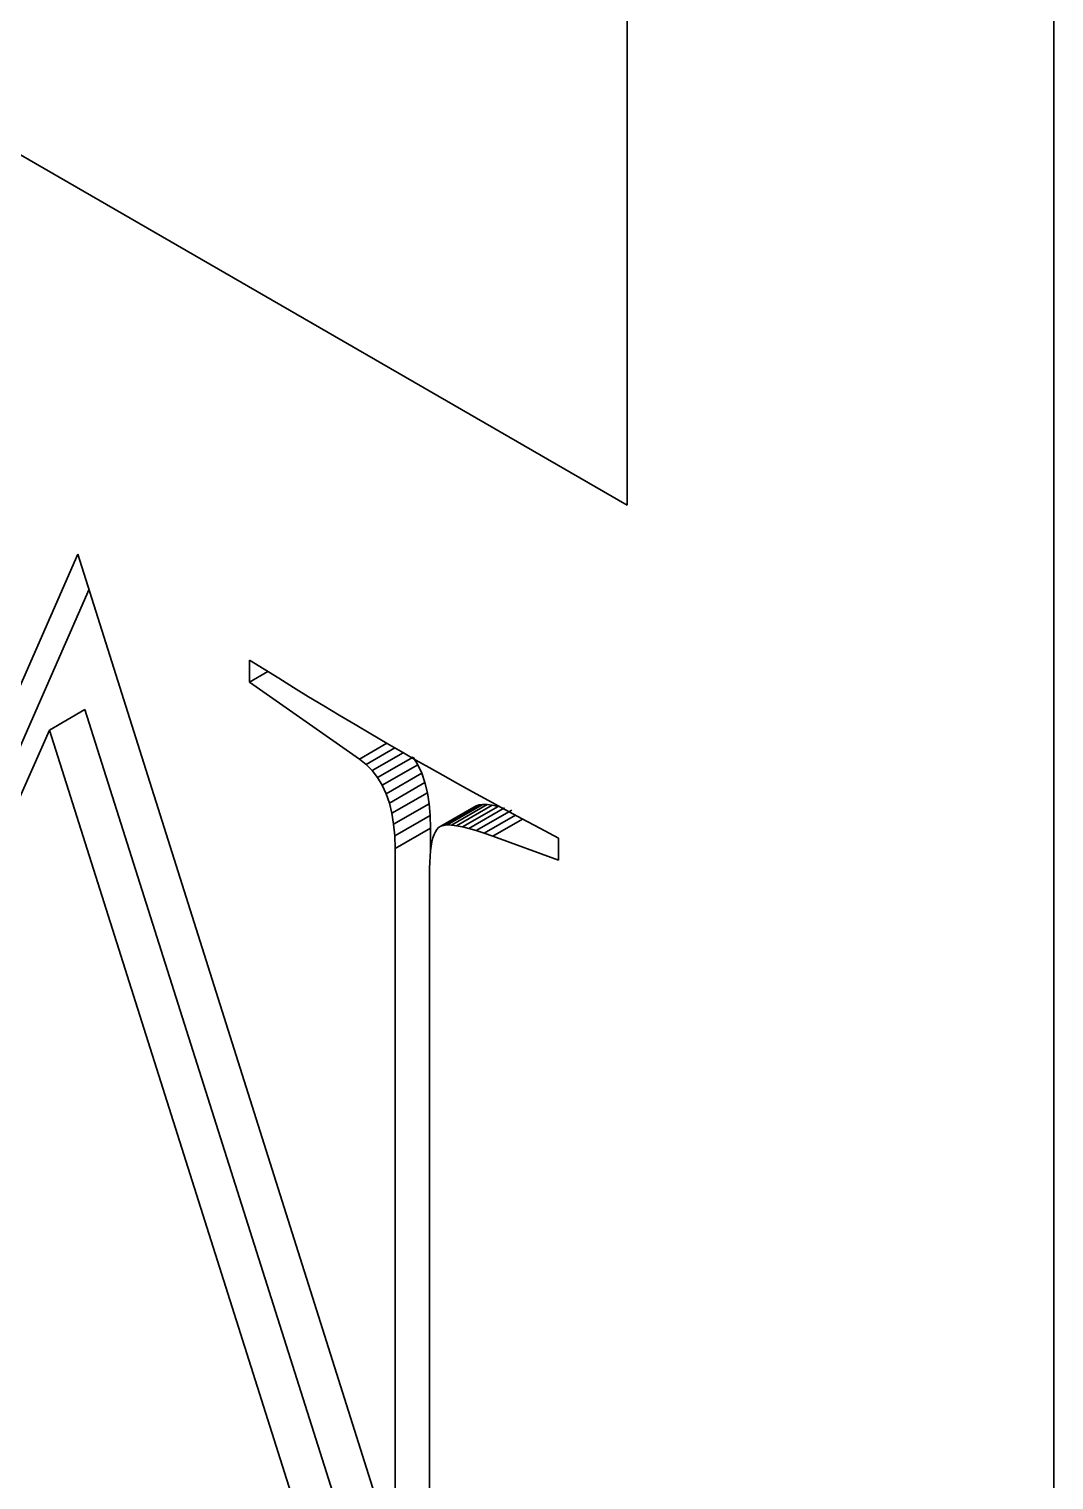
# Model space of a CAD drawing. Header units: millimetres. Extents: x -148 to 148, y -105 to 105.
# Drawn here: x 36.147 to 38.185, y -8.77 to -5.884 of the extents above; entities that cross this region are included whole.
import ezdxf

# ---------------------------------------------------------------- set-up
doc = ezdxf.new("R2010")
doc.units = ezdxf.units.MM
doc.layers.add('粗实线层', color=7, linetype='Continuous', lineweight=35)

msp = doc.modelspace()

# ---------------------------------------------------------------- linework, layer by layer
at = {"layer": '粗实线层', "color": 7, "lineweight": 35, "ltscale": 0.265361}
msp.add_line((37.3367, -6.8307), (28.1443, -1.5235), dxfattribs=at)
at = {"layer": '粗实线层', "color": 7, "lineweight": 35, "ltscale": 0.157176}
msp.add_line((38.1852, -10.5866), (38.1852, -4.2996), dxfattribs=at)
at = {"layer": '粗实线层', "color": 7, "lineweight": 35, "ltscale": 0.040825}
msp.add_line((37.3367, -5.1977), (37.3367, -6.8307), dxfattribs=at)
at = {"layer": '粗实线层', "color": 7, "lineweight": 35, "ltscale": 0.033029}
msp.add_line((35.7137, -8.138), (36.2447, -6.9282), dxfattribs=at)
at = {"layer": '粗实线层', "color": 7, "lineweight": 35, "ltscale": 0.052379}
msp.add_line((36.2447, -6.9282), (36.8752, -8.9262), dxfattribs=at)
at = {"layer": '粗实线层', "color": 7, "lineweight": 35, "ltscale": 0.030004}
msp.add_line((35.7844, -8.0971), (36.2667, -6.9982), dxfattribs=at)
at = {"layer": '粗实线层', "color": 7, "lineweight": 35, "ltscale": 0.001095}
for p, q in [((36.586, -7.1827), (36.586, -7.139)), ((37.1999, -7.4934), (37.1999, -7.5372))]:
    msp.add_line(p, q, dxfattribs=at)
at = {"layer": '粗实线层', "color": 7, "lineweight": 35, "ltscale": 0.000847503}
msp.add_line((36.586, -7.139), (36.6147, -7.1571), dxfattribs=at)
at = {"layer": '粗实线层', "color": 7, "lineweight": 35, "ltscale": 0.000857358}
msp.add_line((36.6147, -7.1571), (36.6437, -7.1752), dxfattribs=at)
at = {"layer": '粗实线层', "color": 7, "lineweight": 35, "ltscale": 0.001047}
msp.add_line((36.586, -7.1827), (36.6223, -7.1618), dxfattribs=at)
at = {"layer": '粗实线层', "color": 7, "lineweight": 35, "ltscale": 0.006664}
msp.add_line((36.8041, -7.336), (36.586, -7.1827), dxfattribs=at)
at = {"layer": '粗实线层', "color": 7, "lineweight": 35, "ltscale": 0.000867838}
msp.add_line((36.6437, -7.1752), (36.6733, -7.1935), dxfattribs=at)
at = {"layer": '粗实线层', "color": 7, "lineweight": 35, "ltscale": 0.000877932}
msp.add_line((36.6733, -7.1935), (36.7032, -7.2119), dxfattribs=at)
at = {"layer": '粗实线层', "color": 7, "lineweight": 35, "ltscale": 0.000888043}
msp.add_line((36.7032, -7.2119), (36.7336, -7.2303), dxfattribs=at)
at = {"layer": '粗实线层', "color": 7, "lineweight": 35, "ltscale": 0.002041}
for p, q in [((36.1878, -7.2785), (36.2585, -7.2377)), ((36.8403, -7.3727), (36.911, -7.3319)), ((36.8496, -7.3881), (36.9203, -7.3473)), ((36.8574, -7.4051), (36.9281, -7.3643)), ((36.8638, -7.4237), (36.9345, -7.3829)), ((36.8688, -7.4439), (36.9395, -7.4031)), ((36.8723, -7.4656), (36.943, -7.4248)), ((36.966, -7.4695), (37.0367, -7.4287)), ((36.9717, -7.4678), (37.0424, -7.427)), ((36.9789, -7.4671), (37.0496, -7.4263)), ((36.9875, -7.4674), (37.0582, -7.4265)), ((36.9975, -7.4686), (37.0683, -7.4278)), ((37.0091, -7.4708), (37.0798, -7.43)), ((37.022, -7.474), (37.0927, -7.4331)), ((37.0364, -7.4781), (37.1071, -7.4373)), ((36.8745, -7.489), (36.9452, -7.4482)), ((36.8752, -7.5139), (36.9459, -7.4731))]:
    msp.add_line(p, q, dxfattribs=at)
at = {"layer": '粗实线层', "color": 7, "lineweight": 35, "ltscale": 0.043568}
for p, q in [((36.7847, -8.8991), (36.2585, -7.2377)), ((36.714, -8.9399), (36.1878, -7.2785))]:
    msp.add_line(p, q, dxfattribs=at)
at = {"layer": '粗实线层', "color": 7, "lineweight": 35, "ltscale": 0.000898172}
msp.add_line((36.7336, -7.2303), (36.7643, -7.2488), dxfattribs=at)
at = {"layer": '粗实线层', "color": 7, "lineweight": 35, "ltscale": 0.000908513}
msp.add_line((36.7643, -7.2488), (36.7956, -7.2674), dxfattribs=at)
at = {"layer": '粗实线层', "color": 7, "lineweight": 35, "ltscale": 0.000918673}
msp.add_line((36.7956, -7.2674), (36.8272, -7.2861), dxfattribs=at)
at = {"layer": '粗实线层', "color": 7, "lineweight": 35, "ltscale": 0.02956}
msp.add_line((36.1878, -7.2785), (35.709, -8.3597), dxfattribs=at)
at = {"layer": '粗实线层', "color": 7, "lineweight": 35, "ltscale": 0.000928712}
msp.add_line((36.8272, -7.2861), (36.8593, -7.3049), dxfattribs=at)
at = {"layer": '粗实线层', "color": 7, "lineweight": 35, "ltscale": 0.001576}
msp.add_line((36.8041, -7.336), (36.8587, -7.3045), dxfattribs=at)
at = {"layer": '粗实线层', "color": 7, "lineweight": 35, "ltscale": 0.001646}
msp.add_line((36.8176, -7.3467), (36.8746, -7.3137), dxfattribs=at)
at = {"layer": '粗实线层', "color": 7, "lineweight": 35, "ltscale": 0.001777}
msp.add_line((36.8297, -7.3589), (36.8912, -7.3234), dxfattribs=at)
at = {"layer": '粗实线层', "color": 7, "lineweight": 35, "ltscale": 0.000939231}
msp.add_line((36.8593, -7.3049), (36.8918, -7.3237), dxfattribs=at)
at = {"layer": '粗实线层', "color": 7, "lineweight": 35, "ltscale": 0.000715979}
msp.add_line((36.8918, -7.3237), (36.9166, -7.338), dxfattribs=at)
at = {"layer": '粗实线层', "color": 7, "lineweight": 35, "ltscale": 0.000430267}
msp.add_line((36.8176, -7.3467), (36.8041, -7.336), dxfattribs=at)
at = {"layer": '粗实线层', "color": 7, "lineweight": 35, "ltscale": 0.000429974}
msp.add_line((36.8297, -7.3589), (36.8176, -7.3467), dxfattribs=at)
at = {"layer": '粗实线层', "color": 7, "lineweight": 35, "ltscale": 0.000436216}
msp.add_line((36.8403, -7.3727), (36.8297, -7.3589), dxfattribs=at)
at = {"layer": '粗实线层', "color": 7, "lineweight": 35, "ltscale": 0.000449315}
for p, q in [((36.9203, -7.3473), (36.911, -7.3319)), ((36.8496, -7.3881), (36.8403, -7.3727))]:
    msp.add_line(p, q, dxfattribs=at)
at = {"layer": '粗实线层', "color": 7, "lineweight": 35, "ltscale": 0.000752366}
msp.add_line((36.9166, -7.338), (36.9428, -7.3528), dxfattribs=at)
at = {"layer": '粗实线层', "color": 7, "lineweight": 35, "ltscale": 0.000467851}
for p, q in [((36.9281, -7.3643), (36.9203, -7.3473)), ((36.8574, -7.4051), (36.8496, -7.3881))]:
    msp.add_line(p, q, dxfattribs=at)
at = {"layer": '粗实线层', "color": 7, "lineweight": 35, "ltscale": 0.000788766}
msp.add_line((36.9428, -7.3528), (36.9703, -7.3683), dxfattribs=at)
at = {"layer": '粗实线层', "color": 7, "lineweight": 35, "ltscale": 0.000491354}
for p, q in [((36.9345, -7.3829), (36.9281, -7.3643)), ((36.8638, -7.4237), (36.8574, -7.4051))]:
    msp.add_line(p, q, dxfattribs=at)
at = {"layer": '粗实线层', "color": 7, "lineweight": 35, "ltscale": 0.00051941}
for p, q in [((36.9395, -7.4031), (36.9345, -7.3829)), ((36.8688, -7.4439), (36.8638, -7.4237))]:
    msp.add_line(p, q, dxfattribs=at)
at = {"layer": '粗实线层', "color": 7, "lineweight": 35, "ltscale": 0.000824992}
msp.add_line((36.9703, -7.3683), (36.9991, -7.3844), dxfattribs=at)
at = {"layer": '粗实线层', "color": 7, "lineweight": 35, "ltscale": 0.00086123}
msp.add_line((36.9991, -7.3844), (37.0293, -7.401), dxfattribs=at)
at = {"layer": '粗实线层', "color": 7, "lineweight": 35, "ltscale": 0.000551189}
for p, q in [((36.943, -7.4248), (36.9395, -7.4031)), ((36.8723, -7.4656), (36.8688, -7.4439))]:
    msp.add_line(p, q, dxfattribs=at)
at = {"layer": '粗实线层', "color": 7, "lineweight": 35, "ltscale": 0.000897662}
msp.add_line((37.0293, -7.401), (37.0607, -7.4183), dxfattribs=at)
at = {"layer": '粗实线层', "color": 7, "lineweight": 35, "ltscale": 0.000586087}
for p, q in [((36.9452, -7.4482), (36.943, -7.4248)), ((36.8745, -7.489), (36.8723, -7.4656))]:
    msp.add_line(p, q, dxfattribs=at)
at = {"layer": '粗实线层', "color": 7, "lineweight": 35, "ltscale": 0.000149186}
msp.add_line((37.0424, -7.427), (37.0367, -7.4287), dxfattribs=at)
at = {"layer": '粗实线层', "color": 7, "lineweight": 35, "ltscale": 0.000180185}
msp.add_line((37.0496, -7.4263), (37.0424, -7.427), dxfattribs=at)
at = {"layer": '粗实线层', "color": 7, "lineweight": 35, "ltscale": 0.000215628}
for p, q in [((37.0582, -7.4265), (37.0496, -7.4263)), ((36.9875, -7.4674), (36.9789, -7.4671))]:
    msp.add_line(p, q, dxfattribs=at)
at = {"layer": '粗实线层', "color": 7, "lineweight": 35, "ltscale": 0.000253234}
for p, q in [((37.0683, -7.4278), (37.0582, -7.4265)), ((36.9975, -7.4686), (36.9875, -7.4674))]:
    msp.add_line(p, q, dxfattribs=at)
at = {"layer": '粗实线层', "color": 7, "lineweight": 35, "ltscale": 0.000933919}
msp.add_line((37.0607, -7.4183), (37.0935, -7.4362), dxfattribs=at)
at = {"layer": '粗实线层', "color": 7, "lineweight": 35, "ltscale": 0.000293201}
msp.add_line((37.0798, -7.43), (37.0683, -7.4278), dxfattribs=at)
at = {"layer": '粗实线层', "color": 7, "lineweight": 35, "ltscale": 0.000970366}
msp.add_line((37.0935, -7.4362), (37.1277, -7.4546), dxfattribs=at)
at = {"layer": '粗实线层', "color": 7, "lineweight": 35, "ltscale": 0.000623579}
for p, q in [((36.9459, -7.4731), (36.9452, -7.4482)), ((36.8752, -7.5139), (36.8745, -7.489))]:
    msp.add_line(p, q, dxfattribs=at)
at = {"layer": '粗实线层', "color": 7, "lineweight": 35, "ltscale": 0.001068}
msp.add_line((36.9459, -7.5158), (36.9459, -7.4731), dxfattribs=at)
at = {"layer": '粗实线层', "color": 7, "lineweight": 35, "ltscale": 0.000124435}
msp.add_line((36.9617, -7.4722), (36.9583, -7.4758), dxfattribs=at)
at = {"layer": '粗实线层', "color": 7, "lineweight": 35, "ltscale": 0.000125957}
msp.add_line((36.966, -7.4695), (36.9617, -7.4722), dxfattribs=at)
at = {"layer": '粗实线层', "color": 7, "lineweight": 35, "ltscale": 0.000149079}
msp.add_line((36.9717, -7.4678), (36.966, -7.4695), dxfattribs=at)
at = {"layer": '粗实线层', "color": 7, "lineweight": 35, "ltscale": 0.000180223}
msp.add_line((36.9789, -7.4671), (36.9717, -7.4678), dxfattribs=at)
at = {"layer": '粗实线层', "color": 7, "lineweight": 35, "ltscale": 0.000292827}
msp.add_line((37.0091, -7.4708), (36.9975, -7.4686), dxfattribs=at)
at = {"layer": '粗实线层', "color": 7, "lineweight": 35, "ltscale": 0.000333446}
msp.add_line((37.022, -7.474), (37.0091, -7.4708), dxfattribs=at)
at = {"layer": '粗实线层', "color": 7, "lineweight": 35, "ltscale": 0.000374652}
msp.add_line((37.0364, -7.4781), (37.022, -7.474), dxfattribs=at)
at = {"layer": '粗实线层', "color": 7, "lineweight": 35, "ltscale": 0.001791}
msp.add_line((37.0523, -7.4832), (37.1143, -7.4474), dxfattribs=at)
at = {"layer": '粗实线层', "color": 7, "lineweight": 35, "ltscale": 0.001706}
msp.add_line((37.0696, -7.4893), (37.1286, -7.4552), dxfattribs=at)
at = {"layer": '粗实线层', "color": 7, "lineweight": 35, "ltscale": 0.001007}
msp.add_line((37.1277, -7.4546), (37.1631, -7.4737), dxfattribs=at)
at = {"layer": '粗实线层', "color": 7, "lineweight": 35, "ltscale": 0.001043}
msp.add_line((37.1631, -7.4737), (37.1999, -7.4934), dxfattribs=at)
at = {"layer": '粗实线层', "color": 7, "lineweight": 35, "ltscale": 0.000219596}
msp.add_line((36.9484, -7.5004), (36.9468, -7.5091), dxfattribs=at)
at = {"layer": '粗实线层', "color": 7, "lineweight": 35, "ltscale": 0.000197255}
msp.add_line((36.9503, -7.4928), (36.9484, -7.5004), dxfattribs=at)
at = {"layer": '粗实线层', "color": 7, "lineweight": 35, "ltscale": 0.000176013}
msp.add_line((36.9526, -7.4861), (36.9503, -7.4928), dxfattribs=at)
at = {"layer": '粗实线层', "color": 7, "lineweight": 35, "ltscale": 0.000156135}
msp.add_line((36.9553, -7.4805), (36.9526, -7.4861), dxfattribs=at)
at = {"layer": '粗实线层', "color": 7, "lineweight": 35, "ltscale": 0.000138395}
msp.add_line((36.9583, -7.4758), (36.9553, -7.4805), dxfattribs=at)
at = {"layer": '粗实线层', "color": 7, "lineweight": 35, "ltscale": 0.00041644}
msp.add_line((37.0523, -7.4832), (37.0364, -7.4781), dxfattribs=at)
at = {"layer": '粗实线层', "color": 7, "lineweight": 35, "ltscale": 0.000458223}
msp.add_line((37.0696, -7.4893), (37.0523, -7.4832), dxfattribs=at)
at = {"layer": '粗实线层', "color": 7, "lineweight": 35, "ltscale": 0.003472}
msp.add_line((37.1999, -7.5372), (37.0696, -7.4893), dxfattribs=at)
at = {"layer": '粗实线层', "color": 7, "lineweight": 35, "ltscale": 0.035308}
msp.add_line((36.8752, -8.9262), (36.8752, -7.5139), dxfattribs=at)
at = {"layer": '粗实线层', "color": 7, "lineweight": 35, "ltscale": 0.000291367}
msp.add_line((36.9446, -7.5293), (36.9441, -7.541), dxfattribs=at)
at = {"layer": '粗实线层', "color": 7, "lineweight": 35, "ltscale": 0.000266835}
msp.add_line((36.9455, -7.5187), (36.9446, -7.5293), dxfattribs=at)
at = {"layer": '粗实线层', "color": 7, "lineweight": 35, "ltscale": 0.000243061}
msp.add_line((36.9468, -7.5091), (36.9455, -7.5187), dxfattribs=at)
at = {"layer": '粗实线层', "color": 7, "lineweight": 35, "ltscale": 0.000315885}
msp.add_line((36.9441, -7.541), (36.9439, -7.5536), dxfattribs=at)
at = {"layer": '粗实线层', "color": 7, "lineweight": 35, "ltscale": 0.036129}
msp.add_line((36.9439, -7.5536), (36.9439, -8.9988), dxfattribs=at)

doc.saveas('drawing.dxf')
